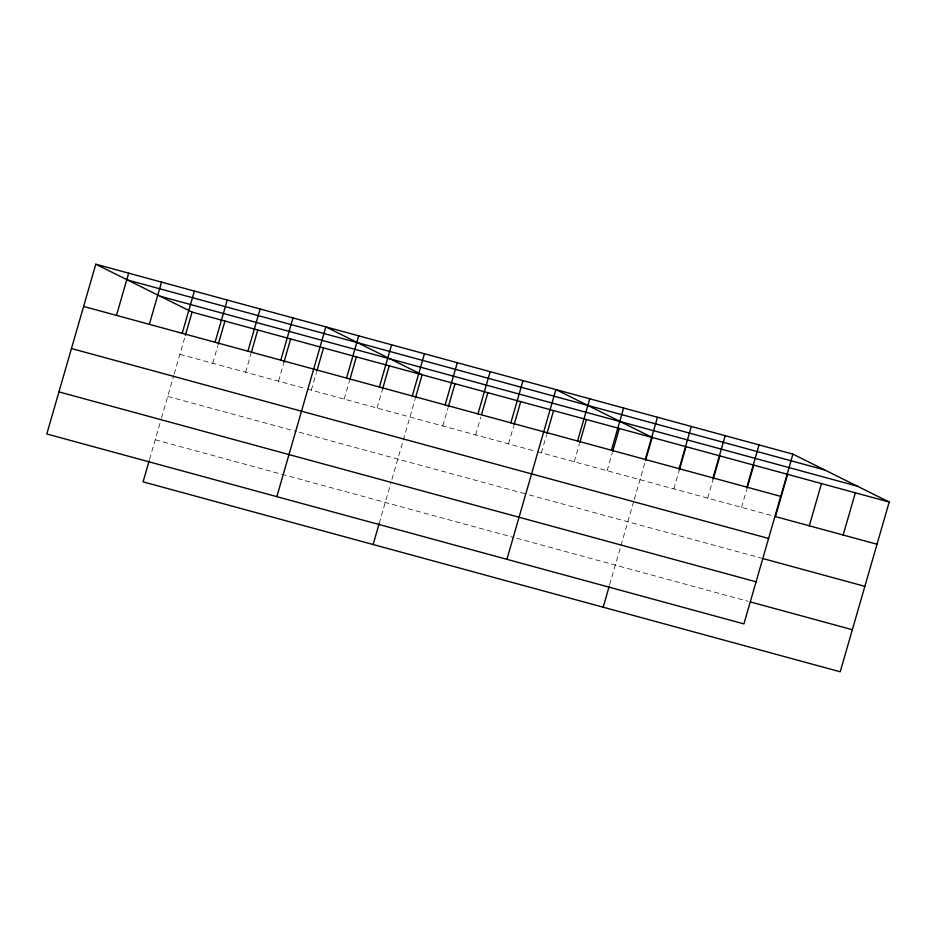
<?xml version="1.0" encoding="UTF-8"?>
<svg xmlns="http://www.w3.org/2000/svg" width="936" height="936" viewBox="0 0 936 936"><rect width="100%" height="100%" fill="white"/><g stroke="black" fill="none" stroke-linecap="round" stroke-linejoin="round"><path stroke-width="0.7" stroke-dasharray="4.68 3.51" d="M149.549 459.412L161.086 419.445M161.483 418.088L173.815 375.371M174.213 373.967L185.386 335.252M212.753 363.273L217.866 345.571M245.618 372.235L251.117 353.165M278.483 381.186L283.982 362.115M311.349 390.136L316.462 372.434M344.214 399.087L349.315 381.385M377.068 408.049L382.578 388.978M379.197 523.493L391.143 482.122M391.927 479.407L415.046 399.298M442.798 425.95L447.911 408.248M475.663 434.912L480.776 417.199M508.529 443.863L513.642 426.149M541.394 452.813L546.507 435.111M574.259 461.764L579.372 444.062M607.125 470.726L612.238 453.012M609.652 584.766L633.918 500.725M634.315 499.321L645.103 461.974M673.85 488.908L679.349 469.837M707.71 498.127L713.209 479.056M741.569 507.347L746.682 489.645M179.887 354.323L305.861 388.651M307.242 389.025L535.918 451.327M537.287 451.702L772.61 515.806M167.743 396.408L296.455 431.484M299.192 432.221L526.512 494.161M529.25 494.898L761.869 558.277M155.224 439.768L513.993 537.521M516.73 538.259L747.946 601.251"/><path stroke-width="1.4" d="M95.8 264.209L46.8 433.976L743.921 623.902L792.921 454.147L95.8 264.209L192.079 312.097L889.2 502.024L840.2 671.791L143.079 481.853L149.152 460.816M116.473 315.397L128.665 273.172M149.339 324.347L161.53 282.122M182.204 333.298L194.395 291.073M185.386 335.252L192.079 312.097M215.069 342.26L227.261 300.023M218.252 344.202L224.944 321.048M247.935 351.211L260.126 308.985M251.515 351.796L257.809 329.998M280.8 360.161L292.991 317.936M283.982 362.115L290.663 338.961M276.845 496.653L325.845 326.886L422.124 374.774L415.444 397.929M316.848 371.065L323.528 347.911M346.531 378.074L358.71 335.849M349.713 380.028L356.394 356.862M379.396 387.024L391.576 344.799M382.578 388.978L389.259 365.824M412.261 395.975L424.441 353.75M373.125 544.53L379.197 523.493M445.115 404.937L457.306 362.7M448.309 406.879L454.99 383.725M477.98 413.887L490.171 371.662M481.56 414.472L487.855 392.675M510.845 422.838L523.037 380.613M514.039 424.792L520.72 401.638M506.902 559.33L555.902 389.563L652.181 437.451L645.489 460.606M546.905 433.742L553.585 410.588M577.57 441.02L589.762 398.795M579.77 442.705L586.451 419.539M611.43 450.239L623.622 408.014M612.624 451.655L619.316 428.501M645.29 459.471L657.481 417.245M603.182 607.207L609.254 586.17M679.15 468.69L691.341 426.465M679.349 469.837L686.041 446.671M713.01 477.922L725.201 435.696M713.209 479.056L719.901 455.902M746.87 487.141L759.061 444.916M747.08 488.288L753.761 465.122M787.621 474.353L775.429 516.578L877.009 544.249M809.289 525.798L821.48 483.573M843.149 535.029L855.34 492.804M127.565 280.016L824.698 469.942M160.302 296.291L857.434 486.229M83.608 306.435L780.741 496.372M71.464 348.531L768.585 538.457M763.285 558.663L864.864 586.345M58.945 391.891L756.077 581.818M750.766 602.023L852.345 629.706M792.921 454.147L889.2 502.024"/></g></svg>
